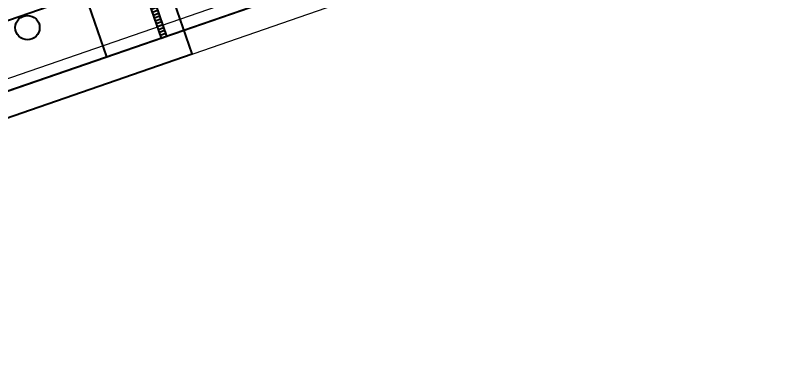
# Model space of a CAD drawing. Header units: millimetres. Extents: x -361681467 to 361175952, y -1292982 to 1550216.
# Drawn here: x -90748 to -78255, y 21703 to 27637 of the extents above; entities that cross this region are included whole.
import ezdxf

# ---------------------------------------------------------------- set-up
doc = ezdxf.new("R2010")
doc.units = ezdxf.units.MM
doc.header["$MEASUREMENT"] = 0
for name, color, linetype, lineweight in [('00_duong_QH', 7, 'Continuous', 9), ('AUDIT_I_220808132811-11', 7, 'Continuous', 9), ('KT-Kich thuoc', 159, 'Continuous', 18)]:
    doc.layers.add(name, color=color, linetype=linetype, lineweight=lineweight)
for name, color, linetype in [('A-_FURN----_E-_N', 251, 'Continuous'), ('A-FURNITURE', 251, 'Continuous'), ('KT-Net manh', 139, 'Continuous')]:
    doc.layers.add(name, color=color, linetype=linetype)

# ---------------------------------------------------------------- blocks, each defined once
blk = doc.blocks.new('Louvre')
for p, q in [((-390, 976, 0), (-295, 1009, 0)), ((-374, 929, 0), (-279, 961, 0)), ((-357, 881, 0), (-263, 914, 0)), ((-341, 834, 0), (-246, 867, 0)), ((-325, 787, 0), (-230, 820, 0)), ((-308, 740, 0), (-214, 772, 0)), ((-292, 692, 0), (-197, 725, 0)), ((-276, 645, 0), (-181, 678, 0)), ((-260, 598, 0), (-165, 631, 0)), ((-243, 551, 0), (-148, 583, 0)), ((-227, 503, 0), (-132, 536, 0)), ((-211, 456, 0), (-116, 489, 0)), ((-194, 409, 0), (-99, 442, 0)), ((-178, 362, 0), (-83, 394, 0)), ((-162, 314, 0), (-67, 347, 0)), ((-145, 267, 0), (-50, 300, 0)), ((-129, 220, 0), (-34, 253, 0)), ((-113, 172, 0), (-18, 205, 0)), ((-96, 125, 0), (-1, 158, 0)), ((-80, 78, 0), (15, 111, 0)), ((-64, 31, 0), (31, 63, 0)), ((-47, -17, 0), (48, 16, 0))]:
    blk.add_line(p, q)
at = {"elevation": 0}
blk.add_lwpolyline([(48, 16), (-311, 1056), (-406, 1023), (-47, -17)], close=True, dxfattribs=at)
blk = doc.blocks.new('A$Cb09b4961')
at = {"layer": 'A-_FURN----_E-_N', "linetype": 'Continuous', "elevation": 0}
blk.add_lwpolyline([(13645, 23697), (13160, 25102), (2665, 21481, 0.451905), (448, 15828), (8561, 2214, 0.310679), (14724, 243), (26475, 4308), (25981, 5739)], format="xyb", dxfattribs=at)
at = {"layer": 'A-FURNITURE'}
for p, q in [((24385, 6225, 0), (25064, 4259, 0)), ((25064, 4259, 0), (26340, 4700, 0))]:
    blk.add_line(p, q, dxfattribs=at)
blk.add_circle((23761, 4741, 0), 200, dxfattribs=at)

msp = doc.modelspace()

# ---------------------------------------------------------------- linework, layer by layer
msp.add_line((-77235.6, 31089.8), (-100030.2, 23225.5))
at = {"layer": '00_duong_QH', "color": 251, "extrusion": (7.52316e-37, 3.29453e-06, 1), "elevation": -0.7}
for points in [[(-73558.8, 45793.9), (-75577.2, 45087.9), (-77995, 52090.9, 0.3654504), (-82706.7, 54156.4), (-111642.4, 44174.2, 0.4561586), (-113858.8, 38521.1), (-105745.6, 24907.3, 0.3106789), (-99582.6, 22936), (-77059.8, 30727.4, 0.2299221), (-76774.9, 31142.1), (-76554, 32158.8, -0.2831678), (-76095.2, 32660.4), (-71674.8, 34181), (-71674.8, 34181)], [(-78171.5, 52030, 0.3727735), (-82212.1, 53914.3), (-111647.8, 43759.2, 0.4585216), (-113692.5, 38607.4), (-105778.2, 25327.4, 0.355305), (-100030.2, 23225.5), (-77235.6, 31089.8, 0.2042795), (-77169.3, 31210.9), (-76945.5, 32240.8, -0.2754116), (-76217.7, 33041.3), (-71805.3, 34559.2)], [(-103882.8, 23752.5, 0.213773), (-100095.4, 23414.5), (-77363.9, 31257.1), (-77141.2, 32282, -0.2743066), (-76279.5, 33231.5), (-71870.3, 34748.3)]]:
    msp.add_lwpolyline(points, format="xyb", dxfattribs=at)
at = {"layer": 'A-_FURN----_E-_N', "linetype": 'Continuous', "elevation": 0}
msp.add_lwpolyline([(-93809, 26539.4), (-88704.5, 28301.7)], dxfattribs=at)
at = {"layer": 'AUDIT_I_220808132811-11', "elevation": 0}
msp.add_lwpolyline([(-75583.8, 45106.9), (-77998.7, 52101.6, 0.3643585), (-82706.7, 54156.4), (-111642.4, 44174.2, 0.4519048), (-113858.8, 38521.1), (-105745.6, 24907.3, 0.3106789), (-99582.6, 22936), (-77059.8, 30727.4, 0.2299221), (-76774.9, 31142.1), (-76554, 32158.8, -0.27899), (-76095.2, 32660.4), (-71674.8, 34181, -0.4143404), (-71022.3, 33863.9), (-62693, 9773.2, 0.3197537), (-57495, 6070.4), (-12357.6, 6070.4, 0.4808686), (-7217, 12501.3), (-7825.7, 15196.4), (-7870.9, 15396.9), (-9646.4, 23916.5)], format="xyb", dxfattribs=at)

# ---------------------------------------------------------------- block references
at = {"layer": 'KT-Net manh', "rotation": 359.9877393658974}
msp.add_blockref('Louvre', (-88298.8, 27278.3, -0.2), dxfattribs=at)

# ---------------------------------------------------------------- next in the draw order: block references
at = {"layer": 'KT-Kich thuoc'}
msp.add_blockref('A$Cb09b4961', (-114306.8, 22692.2), dxfattribs=at)

doc.saveas('drawing.dxf')
